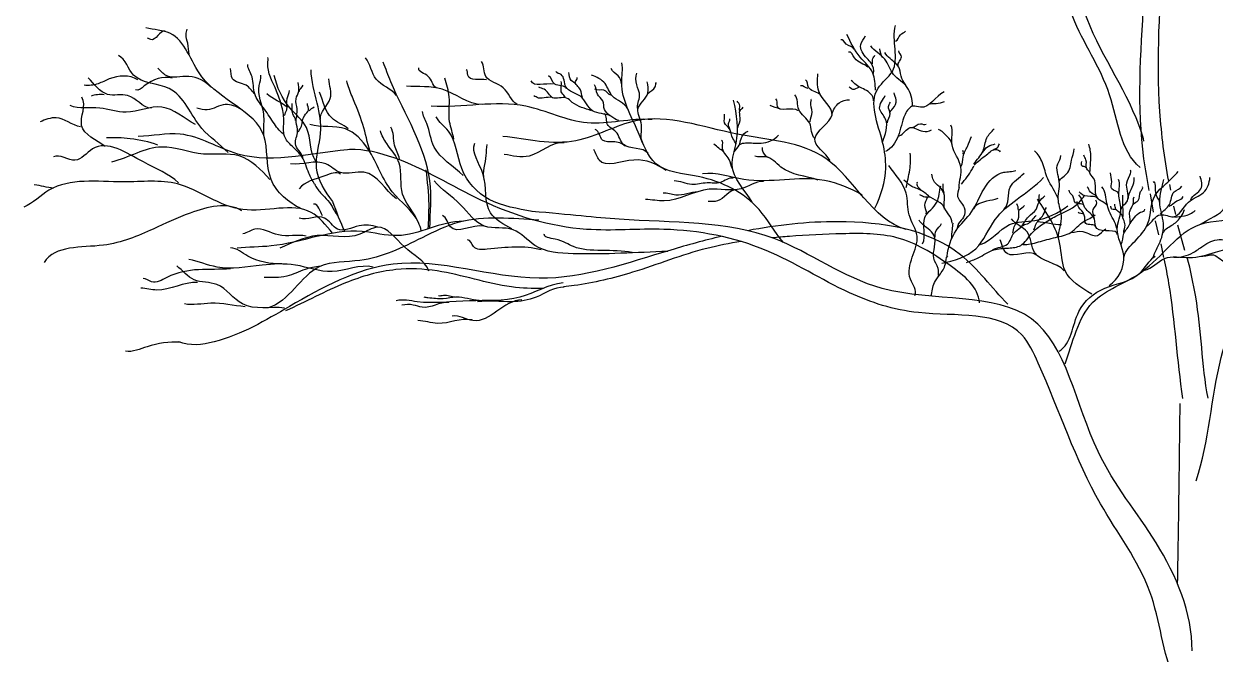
# Model space of a CAD drawing. Header units: millimetres. Extents: x 87938 to 265635, y 330093 to 434310.
# Drawn here: x 170956 to 174143, y 338128 to 339815 of the extents above; entities that cross this region are included whole.
import ezdxf

# ---------------------------------------------------------------- set-up
doc = ezdxf.new("R2010")
doc.units = ezdxf.units.MM

# ---------------------------------------------------------------- blocks, each defined once
blk = doc.blocks.new('A$C61C17CF5')
for p, q in [((3831.4, 8384.5), (3834.8, 8365.3)), ((3778.7, 8291.7), (3768.5, 8352.8)), ((3845, 8312.6), (3851.8, 8284.3)), ((3796.3, 8215.8), (3785, 8262.8)), ((3858.6, 8249.2), (3881.8, 8164.3)), ((3813.3, 8139.9), (3803.7, 8185.8))]:
    blk.add_line(p, q)
for points, knots in [([(3829.4, 8395.8), (3814.7, 8472.9), (3782.6, 8728.6), (3810.5, 9141.4), (3830.5, 9576.2), (3797.7, 9941.2), (3750.8, 10280.5), (3589, 10560.4), (3490.9, 10831.5), (3534.8, 11068.4), (3357.1, 11212.9), (3163, 11265.3), (3051.5, 11452.1), (2995, 11628.3), (2884.4, 11692.1), (2834.6, 11703.8)], [0.1620426, 0.1620426, 0.1620426, 0.1620426, 0.2135281, 0.3309947, 0.4331658, 0.4991803, 0.5723292, 0.6554691, 0.709147, 0.761061, 0.796672, 0.846906, 0.8892534, 0.9322249, 0.9658864, 0.9658864, 0.9658864, 0.9658864]), ([(3764.3, 8365), (3757.3, 8400), (3720.5, 8608.6), (3767.3, 9301.5), (3813.8, 10141.3), (3459.6, 10763.8), (3516, 11093), (3370.8, 11169.4), (3325.6, 11203.9)], [0.1546887, 0.1546887, 0.1546887, 0.1546887, 0.1781724, 0.2945806, 0.6100233, 0.701608, 0.7600718, 0.7974916, 0.7974916, 0.7974916, 0.7974916]), ([(3920.7, 7393.4), (3966, 7526.2), (3973.9, 7791), (4138.9, 8145.9), (4169.3, 8618.2), (4120.6, 9244.1), (4211.5, 9824.1), (4292.9, 10253.9), (4322.9, 10423), (4365.2, 10496.4)], [0, 0, 0, 0, 0.0923019, 0.1699368, 0.2535162, 0.3993373, 0.5834003, 0.6340824, 0.690575, 0.690575, 0.690575, 0.690575]), ([(3746.5, 8530), (3743.8, 8539.9), (3702, 8680.9), (3502.2, 8946.7), (3465.2, 9549.6), (2843.8, 9834.5), (2625.5, 10233.9), (2464, 10332.9)], [0.1369329, 0.1369329, 0.1369329, 0.1369329, 0.1438395, 0.2359644, 0.347368, 0.5096642, 0.6342335, 0.6342335, 0.6342335, 0.6342335]), ([(1358, 8237.9), (1359.6, 8291.3), (1374.6, 8465), (1259.8, 8638.8), (1210.3, 8771.8), (1202.2, 8793.5)], [0.0742384, 0.0742384, 0.0742384, 0.0742384, 0.1090446, 0.1872666, 0.2025598, 0.2025598, 0.2025598, 0.2025598]), ([(1352.5, 8236.1), (1354, 8263.4), (1357.6, 8329), (1350.3, 8395), (1346, 8433.7)], [0.06386496, 0.06386496, 0.06386496, 0.06386496, 0.08183558, 0.10734329, 0.10734329, 0.10734329, 0.10734329]), ([(1032.7, 8221.3), (1010, 8248.4), (938.7, 8340), (717.6, 8255.8), (536.2, 8410.8), (311.6, 8383), (116.9, 8412.8), (31, 8322.2), (0, 8308.7)], [0.0228431, 0.0228431, 0.0228431, 0.0228431, 0.04486, 0.0951163, 0.146443, 0.186292, 0.2410752, 0.263302, 0.263302, 0.263302, 0.263302]), ([(3907.6, 6824.8), (3907.6, 6951.6), (3803.8, 7196.1), (3541.7, 7499.1), (3455.3, 8056.5), (2876.6, 7964.4), (2489.3, 8269.1), (2085.2, 8252.7), (1830.3, 8283.6), (1699.4, 8294.3)], [0, 0, 0, 0, 0.0833927, 0.1627463, 0.271602, 0.3834397, 0.4705977, 0.5850948, 0.6374995, 0.6374995, 0.6374995, 0.6374995]), ([(3290.6, 7984.3), (3237.2, 8038.6), (3107.1, 8223.2), (2759.8, 8276.1), (2519.4, 8248.9), (2421.1, 8230)], [0, 0, 0, 0, 0.050073, 0.1430465, 0.2091915, 0.2091915, 0.2091915, 0.2091915]), ([(2332.8, 8211), (2276.4, 8197.6), (2075.5, 8142.2), (1713.8, 8012.7), (1266, 8186.8), (911.2, 7992.8), (696.7, 7861.9), (554.2, 7842.6), (518.1, 7858.3)], [0.2291099, 0.2291099, 0.2291099, 0.2291099, 0.2673647, 0.3662337, 0.4737766, 0.5558481, 0.6168485, 0.6427537, 0.6427537, 0.6427537, 0.6427537]), ([(3195.9, 7988.7), (3194, 8041.4), (3082.5, 8128.2), (2932.6, 8221.3), (2738.1, 8221.2), (2600.4, 8214.2), (2522, 8207.8), (2502.9, 8206)], [0, 0, 0, 0, 0.03468, 0.0786908, 0.1187418, 0.1577607, 0.1703942, 0.1703942, 0.1703942, 0.1703942]), ([(2399.1, 8193.6), (2360.5, 8187.8), (2236.5, 8163.9), (2056.7, 8091.2), (1895.1, 8053.1), (1816.5, 8043.2), (1804.7, 8041.9)], [0.1932514, 0.1932514, 0.1932514, 0.1932514, 0.218821, 0.2761272, 0.3200887, 0.3278891, 0.3278891, 0.3278891, 0.3278891]), ([(3033.9, 8011), (3037.9, 8026.2), (3040.4, 8052.6), (3065.1, 8084.5), (3084.6, 8112.2), (3083.6, 8138.8), (3090.1, 8145.6)], [0.01846842, 0.01846842, 0.01846842, 0.01846842, 0.02874131, 0.03531147, 0.04458792, 0.05071753, 0.05071753, 0.05071753, 0.05071753]), ([(3876.7, 7668.5), (3857.2, 7796.3), (3849.8, 7954.1), (3819.9, 8108.9), (3814.2, 8136.4)], [0, 0, 0, 0, 0.0850764, 0.1034835, 0.1034835, 0.1034835, 0.1034835]), ([(3960.8, 7669.4), (3940.1, 7781.4), (3937.5, 7942), (3902.3, 8096.7), (3891.4, 8140.3)], [0, 0, 0, 0, 0.0749171, 0.1044826, 0.1044826, 0.1044826, 0.1044826]), ([(1736.8, 8037.1), (1701.4, 8036.1), (1581, 8040.6), (1422.6, 8098.4), (1231.4, 8107), (1058.1, 8056), (942.9, 7991.8), (875.6, 7962)], [0.3427264, 0.3427264, 0.3427264, 0.3427264, 0.3658891, 0.421711, 0.4519286, 0.490212, 0.5385892, 0.5385892, 0.5385892, 0.5385892]), ([(3858.8, 7047.7), (3861, 7165.6), (3864.2, 7367.3), (3866.3, 7568.5), (3867.3, 7652.2)], [1.5449785, 1.5449785, 1.5449785, 1.5449785, 1.6225281, 1.6778415, 1.6778415, 1.6778415, 1.6778415])]:
    blk.add_open_spline(points, degree=3, knots=knots)
for points, start_tangent, end_tangent in [([(3733.6, 8441.2), (3631.4, 8684.3), (3508, 8945.2), (3444.5, 9195.4), (3381, 9410.4), (3183.6, 9629), (2943.8, 9812.2), (2788.7, 9974.4), (2633.6, 10154.1), (2556, 10249.3), (2460.7, 10316.3), (2175.1, 10383.2), (2041.1, 10418.4)], (-0.757135, 0.653258), (-0.999941, 0.010876)), ([(928.4, 8303.2), (826.9, 8401.8), (802.5, 8548.4), (595.6, 8745.1), (488.8, 8890.3), (408.2, 8908.7)], (-0.904805, 0.425826), (-0.969082, 0.24674)), ([(472.9, 8897.1), (424.4, 8869.3), (414, 8873.7)], (-0.960922, 0.27682), (-0.996148, -0.087683)), ([(552.7, 8820.9), (548.6, 8856.8), (542.5, 8886.8), (546.2, 8904)], (-0.188789, 0.982018), (0.097209, 0.995264)), ([(2846.4, 8305.3), (2882.5, 8440.1), (2872.4, 8525.5), (2856.9, 8706.4), (2904.8, 8762.9), (2915, 8916.6)], (0.458329, 0.888782), (0.263227, 0.964734)), ([(2915.1, 8864.3), (2931.9, 8885.6), (2949.3, 8897.9)], (0.962274, 0.272084), (0.698161, 0.71594)), ([(2777.4, 8837.7), (2750.5, 8854), (2732.5, 8868.2)], (-0.320093, 0.947386), (-0.819048, -0.573725)), ([(2841.9, 8756.1), (2835, 8789.2), (2819.6, 8806.8), (2798.9, 8852.5), (2814.8, 8882)], (0.201912, 0.979404), (0.399335, 0.916805)), ([(2972.5, 8648.2), (2954.6, 8709.3), (2909.2, 8752.6), (2879.6, 8803.4), (2832.7, 8847.9)], (-0.068764, 0.997633), (-0.579837, 0.814732)), ([(683.1, 8491.7), (595.5, 8572.2), (486.1, 8705.3), (367, 8750.8), (316.4, 8815.9)], (-0.687976, 0.725734), (-0.899367, 0.437195)), ([(972.1, 8385.2), (953.2, 8422.2), (930.8, 8476.2), (897.1, 8512.8), (871.8, 8546.4), (869.7, 8600), (861.4, 8650.3), (845.4, 8697), (815.9, 8790.7), (816.6, 8809.6)], (-0.445012, 0.895524), (-0.111872, 0.993723)), ([(1246.6, 8682.4), (1178.6, 8736.7), (1142.2, 8808.7)], (-0.59962, 0.800285), (-0.651025, 0.759056)), ([(2823.1, 8776.5), (2778.4, 8808.1), (2758.7, 8827.3)], (-0.710264, 0.703935), (-0.94249, -0.334234)), ([(2838.1, 8788.4), (2839.1, 8806.1), (2846, 8817)], (0.261176, 0.965291), (0.25611, 0.966648)), ([(2872.7, 8809.7), (2862.9, 8838.5)], (-0.810599, 0.585602), (-0.284775, 0.958594)), ([(2951.4, 8714.4), (2936.5, 8739.2), (2928.5, 8771.6), (2897.2, 8806), (2879.7, 8826.2)], (-0.450145, 0.892956), (-0.429125, 0.903245)), ([(2924.8, 8782), (2935.3, 8811.6), (2926.9, 8831.2)], (-0.432287, 0.901736), (-0.009663, 0.999953)), ([(628.1, 8709), (551.9, 8746.3), (475.8, 8749.2), (447.8, 8773.6)], (-0.7352, 0.67785), (-0.782015, 0.623259)), ([(770.8, 8688.6), (743.4, 8716.5), (697.9, 8738.3), (691.2, 8772.6)], (-0.65807, 0.752956), (-0.248158, 0.96872)), ([(868.3, 8552.7), (834.1, 8593.3), (800.3, 8642.1), (772.3, 8687.4), (763.2, 8744.3), (749, 8785.9)], (-0.794337, 0.607477), (-0.038116, 0.999273)), ([(1033.5, 8328.1), (979, 8440.4), (992.5, 8556.4), (981.3, 8656.3), (960.7, 8768.4)], (-0.614621, 0.788823), (-0.027367, 0.999625)), ([(1378.8, 8708.2), (1352.7, 8746.3), (1320.6, 8774.4)], (-0.846348, 0.532631), (0.218758, 0.975779)), ([(1547.3, 8734.3), (1485.1, 8750.3), (1479.1, 8768.4)], (-0.977667, 0.210159), (-0.927305, 0.374307)), ([(1649.6, 8652.1), (1603.5, 8708.2), (1545.3, 8746.3), (1531.2, 8796.5)], (-0.866521, 0.499141), (-0.507265, 0.86179)), ([(1999.3, 8721.6), (1987.4, 8748.5), (1964.9, 8772.1)], (-0.186213, 0.982509), (-0.300684, 0.953724)), ([(2540.5, 8190.3), (2459.1, 8300.7), (2255.6, 8411.1), (2113.2, 8454.6), (2055.1, 8559.2), (1999.8, 8724.8), (1999.8, 8791.7)], (-0.646783, 0.762674), (-0.207276, 0.978282)), ([(381, 8735.1), (285.9, 8737.7), (248.3, 8721.7), (201.8, 8716.5)], (-0.840653, 0.541575), (-0.990866, 0.134848)), ([(426.6, 8639.6), (347.2, 8681.8), (279.9, 8686), (214.7, 8741.5)], (-0.998435, 0.055932), (-0.735629, 0.677385)), ([(496.6, 8740.7), (403, 8714.2), (373.9, 8701.2)], (-0.976445, 0.215768), (-0.938973, 0.343991)), ([(803.2, 8552.1), (802.4, 8620.9), (787.1, 8715.4), (792.4, 8750.5)], (-0.075859, 0.997119), (-0.199794, 0.979838)), ([(976.6, 8461.5), (945.1, 8575), (889.8, 8640.7), (837.7, 8749.3)], (-0.560837, 0.827926), (-0.216851, 0.976205)), ([(992.7, 8601.6), (1024.8, 8671.8), (1020.1, 8737.9)], (-0.170998, 0.985271), (-0.045946, 0.998944)), ([(1157.8, 8495.1), (1133.7, 8585.3), (1097.7, 8679.7), (1080.5, 8731.3)], (-0.287967, 0.95764), (-0.181987, 0.983301)), ([(1438.2, 8536.5), (1424.1, 8594.4), (1422.6, 8677.3), (1408.5, 8739.8)], (-0.176905, 0.984228), (-0.267939, 0.963436)), ([(1769.9, 8720.3), (1696.3, 8731.6)], (-0.984803, 0.173676), (-0.375953, 0.926639)), ([(1815.2, 8704.5), (1775.5, 8720.3), (1755.2, 8748.6)], (-0.325126, 0.945671), (-0.821198, 0.570644)), ([(1989.5, 8598.1), (1963.5, 8612.8), (1902.3, 8630.9), (1861.6, 8679.5), (1812.9, 8711.2), (1797, 8752), (1778.9, 8762.2)], (-0.973078, 0.230478), (-0.544094, 0.839024)), ([(1811.8, 8675), (1799.3, 8690.9), (1797, 8729.3)], (-0.384774, 0.923011), (-0.266922, 0.963718)), ([(1845.7, 8720.4), (1831, 8732.5), (1822.7, 8759.3)], (-0.581936, 0.813234), (-0.189483, 0.981884)), ([(1868.1, 8675.7), (1862.3, 8701.2), (1845.1, 8729.3), (1850.8, 8742.7)], (-0.389582, 0.920992), (-0.311081, 0.950384)), ([(2018.1, 8638.4), (1968.7, 8680.2), (1944, 8722), (1898.3, 8750.5)], (-0.392834, 0.919609), (-0.954523, 0.298138)), ([(2054, 8636.9), (2059.4, 8680.9), (2049.7, 8718.4), (2049.7, 8757)], (-0.34548, 0.938426), (0.30993, 0.95076)), ([(2070.1, 8525.3), (2065.8, 8584.3), (2054, 8636.9), (2087.3, 8690.5), (2085.1, 8728.1)], (-0.562446, 0.826834), (-0.115766, 0.993277)), ([(2660.8, 8686.4), (2624.3, 8709.3), (2614.9, 8734.9)], (-0.707331, 0.706882), (-0.810808, 0.585312)), ([(2696.6, 8464.6), (2645.6, 8537.8), (2703, 8617.4), (2658.4, 8696.9), (2655.2, 8754.2)], (-0.503392, 0.864058), (-0.030741, 0.999527)), ([(2841.4, 8664.9), (2823.4, 8695.5), (2783.9, 8717.6), (2766.8, 8733)], (0.127706, 0.991812), (-0.784837, 0.619702)), ([(881.7, 8642.4), (812.6, 8687.8)], (-0.777914, 0.628371), (-0.761134, 0.648594)), ([(872.1, 8615.1), (879.4, 8634.8), (880.5, 8672.6), (888.3, 8699.1)], (0.187607, 0.982244), (-0.004213, 0.999991)), ([(933.7, 8475.2), (908.4, 8520.8), (915.8, 8562.1), (911.1, 8592.5), (914.1, 8637.3), (910.3, 8670.6), (919.5, 8697.2), (917.7, 8725.3)], (-0.315294, 0.948994), (-0.027223, 0.999629)), ([(922.3, 8696.2), (934.8, 8716.5)], (-0.441061, 0.897477), (0.282115, 0.95938)), ([(1084.6, 8571.3), (1029.7, 8607.3), (989.1, 8692.9)], (-0.781843, 0.623475), (-0.38275, 0.923852)), ([(1533.8, 8651.9), (1398.8, 8703.3), (1279.8, 8713)], (-0.999969, -0.007878), (-0.99775, 0.067039)), ([(1898.9, 8630.9), (1834.4, 8659.2), (1815.2, 8673.9), (1768.7, 8675), (1740.4, 8703.3), (1722.3, 8710.1)], (-0.923039, 0.384706), (-0.803738, 0.594984)), ([(1960.7, 8614.4), (1942.2, 8635.4), (1936.4, 8664.8), (1918.5, 8686.5), (1908.3, 8718.5)], (-0.752808, 0.65824), (-0.646627, 0.762806)), ([(1964.9, 8683), (1940.2, 8700.2), (1910.2, 8703.4)], (-0.978874, 0.204466), (-0.783956, 0.620816)), ([(2087.3, 8688.4), (2111.9, 8710.9), (2116.2, 8725.9)], (0.574052, 0.818819), (0.658641, 0.752457)), ([(2623, 8705.3), (2597.3, 8714.7)], (-0.938921, 0.344134), (-0.992482, -0.122394)), ([(2796.1, 8709.8), (2777.5, 8702.4), (2760.2, 8710.6)], (-0.968841, 0.247684), (-0.827094, 0.562063)), ([(3077.8, 8694.2), (2999.1, 8642.9), (2973.4, 8646.6), (2947.8, 8619.1), (2924, 8545.9), (2881.9, 8494.6)], (-0.904046, -0.427435), (-0.906263, -0.422713)), ([(2896.6, 8622.7), (2906.7, 8638.5), (2917.9, 8667.8), (2911.3, 8691.1)], (0.011237, 0.999937), (-0.045928, 0.998945)), ([(574.2, 8585.5), (461.6, 8643.6), (341.7, 8626.2), (253.7, 8639.8), (154.4, 8648.3)], (-0.893244, 0.449572), (-0.933918, 0.357487)), ([(271.9, 8512.2), (193.3, 8582), (194.5, 8676.4)], (-0.820683, 0.571384), (-0.526185, 0.85037)), ([(268.2, 8684.7), (225.5, 8679.9)], (-0.995175, 0.09812), (-0.912319, -0.409479)), ([(727.7, 8635.4), (673.9, 8651.9), (613.7, 8634.7), (578.5, 8639.4)], (-0.845655, 0.533729), (-0.977095, 0.212803)), ([(909, 8599), (901.7, 8615.8), (897.2, 8655.6)], (0.128492, 0.991711), (-0.097364, 0.995249)), ([(918.6, 8561.1), (928.7, 8579.7), (938.2, 8614.5), (952.2, 8633.6), (948.4, 8656)], (0.415733, 0.909487), (0.07039, 0.99752)), ([(2101.2, 8601.7), (1884.6, 8590.6), (1679, 8646.1), (1362.4, 8646.1)], (-0.996867, 0.079097), (-0.998528, 0.054237)), ([(1772.1, 8672.8), (1721.2, 8673.9), (1705.3, 8680.7)], (-0.829107, 0.559089), (-0.970161, 0.242463)), ([(2436.4, 8325.1), (2369.2, 8449.7), (2382.3, 8521.8), (2374.1, 8666.1)], (-0.521026, 0.853541), (-0.211111, 0.977462)), ([(2394.7, 8630), (2394.7, 8647.9), (2385.5, 8663.8)], (-0.380363, 0.924837), (-0.632155, 0.774842)), ([(2529.8, 8636.4), (2496.1, 8648.6)], (-0.927697, 0.373334), (-0.913882, 0.405979)), ([(2590.6, 8631), (2520.4, 8645.9), (2515, 8671.5)], (-0.769136, 0.639086), (-0.889875, 0.456204)), ([(2645.9, 8537.9), (2628.4, 8589.2), (2591.9, 8635.1), (2578.4, 8685)], (-0.767677, 0.640837), (-0.701828, 0.712346)), ([(2629.7, 8594.6), (2636.5, 8627), (2632.4, 8660.7), (2633.8, 8670.2)], (0.048459, 0.998825), (-0.359874, 0.933001)), ([(2702.6, 8620.3), (2726.9, 8658), (2762, 8667.5)], (0.321191, 0.947014), (0.99881, -0.048765)), ([(2872.2, 8526.6), (2882.1, 8603.3), (2862.4, 8639.9), (2881, 8682.3)], (0.300643, 0.953737), (0.475049, 0.879959)), ([(2888.3, 8591), (2897.3, 8622.1), (2891.9, 8645.5), (2898.2, 8659.5)], (0.003831, 0.999993), (0.453845, 0.891081)), ([(3032.3, 8654.7), (3051.7, 8655.5), (3078.9, 8661.7)], (0.984792, 0.173735), (0.958318, 0.285703)), ([(189.9, 8577.6), (107.9, 8607.7), (54.4, 8593.8)], (-0.98723, 0.159301), (-0.911521, -0.411253)), ([(953.9, 8631), (971.4, 8643.8)], (0.705068, 0.709139), (0.931638, 0.363387)), ([(1469.5, 8414.5), (1372.5, 8509.9), (1347.4, 8588.1), (1333.4, 8628.8)], (-0.707251, 0.706962), (-0.045455, 0.998966)), ([(1700.6, 8293.9), (1556.7, 8334.5), (1464.4, 8437.8), (1420.1, 8563.3), (1379.5, 8611.2)], (-0.978365, 0.206884), (-0.432059, 0.901845)), ([(2951.4, 8233.8), (2682.1, 8471.7), (2386.3, 8553), (2046.2, 8597.3), (1846.6, 8530.8), (1602.6, 8545.6)], (-0.961102, 0.276192), (-0.99284, 0.119451)), ([(2088.3, 8487.8), (2005.7, 8517.8), (1979.9, 8560.7), (1952, 8585.4), (1941.3, 8621.9)], (-0.556956, 0.830542), (-0.75645, 0.654051)), ([(2380.8, 8519.2), (2371.5, 8538.5), (2360.2, 8571), (2343.7, 8590.8), (2343, 8619.4)], (0, 1), (-0.215647, 0.976471)), ([(2387.5, 8575.6), (2396.1, 8607.4), (2395.4, 8632), (2406, 8643.2)], (0.379463, 0.925207), (0.642428, 0.766346)), ([(1329.2, 8230), (1319.8, 8257.2), (1232.2, 8359.9), (1151.3, 8502.8), (1076.2, 8570.4), (956.2, 8585)], (-0.231047, 0.972943), (-0.95617, 0.292812)), ([(1256.4, 8469.6), (1240, 8515.6), (1227.6, 8576.2)], (-0.134111, 0.990966), (-0.538505, 0.842622)), ([(2011.1, 8512.5), (1971.4, 8527.5), (1935.9, 8532.9), (1911.3, 8568.3)], (-0.714384, 0.699754), (-0.947013, 0.321197)), ([(2362.2, 8568.3), (2356.9, 8588.2), (2360.9, 8604.1)], (-0.452246, 0.891893), (-0.205968, 0.978559)), ([(2927.6, 8547.7), (2964.3, 8575.2), (3006.4, 8562.4), (3035.7, 8567.9)], (0.978568, 0.205924), (0.84811, 0.52982)), ([(2969.8, 8575.2), (2999.1, 8588), (3017.4, 8586.2)], (0.996839, 0.079453), (0.804345, 0.594162)), ([(3103.8, 8520), (3088.4, 8545.1), (3059.3, 8568.2)], (0.054946, 0.998489), (-0.940439, 0.339963)), ([(3127.8, 8373.8), (3134.3, 8442), (3105, 8516.9), (3100.9, 8582.8)], (0.018408, 0.999831), (-0.378543, 0.925584)), ([(3177.9, 8453), (3208.1, 8495.8), (3221.2, 8540.5), (3245.1, 8570.7)], (0.489845, 0.871809), (0.643747, 0.765238)), ([(517.6, 8390.6), (399.7, 8459.8), (229.7, 8503.5), (171.1, 8465.5), (98.9, 8477)], (-0.750958, 0.66035), (-0.896153, -0.443745)), ([(448.4, 8516.3), (355.6, 8537.4), (276.7, 8540.2)], (-0.930156, 0.367165), (-0.997406, -0.071976)), ([(1107.2, 8501.3), (715.3, 8486.5), (523.1, 8553), (382.6, 8545.6)], (-0.999407, -0.034447), (-0.999973, -0.007302)), ([(1312.4, 8273.2), (1266.9, 8352.5), (1255.3, 8455.4), (1214.1, 8521.2), (1192.4, 8563.8)], (-0.474194, 0.88042), (-0.29962, 0.954058)), ([(1806.8, 8523.9), (1690.2, 8479.5), (1606.8, 8485.1)], (-0.992594, 0.121482), (-0.985678, 0.168641)), ([(2370.6, 8436.9), (2358.8, 8468.2), (2336.6, 8510.6), (2333.1, 8532.9)], (-0.470896, 0.882189), (-0.909967, 0.41468)), ([(2376.2, 8494), (2392.8, 8515.9), (2398.7, 8537.8), (2422.6, 8563)], (0.530067, 0.847956), (0.968816, 0.247781)), ([(2394.7, 8518.6), (2414, 8523.9), (2465.7, 8522.5), (2524.1, 8549.1)], (0.868662, 0.495405), (0.680547, 0.732704)), ([(3134.3, 8445.3), (3141.4, 8476.6), (3156, 8512), (3169.9, 8545.5)], (0.613066, 0.790032), (0.444059, 0.895997)), ([(823, 8401.3), (719.8, 8480.1), (601.1, 8486.4), (460.8, 8509.9), (293.6, 8459.7)], (-0.670398, 0.742002), (-0.971101, -0.238669)), ([(3848.3, 6724), (3765.9, 7022.2), (3601, 7316.4), (3393, 7787.2), (3338.1, 7881.3), (2992.7, 7955.9), (2761.1, 8022.6), (2482.5, 8163.8), (2140.9, 8234.4), (1881.9, 8234.4), (1528.7, 8332.5), (1238.2, 8473.7), (1089.1, 8501.2)], (-0.382257, 0.924056), (-0.999511, -0.031277)), ([(1632.7, 8235.7), (1560.4, 8289.9), (1535.5, 8420.9), (1508.4, 8522.6)], (-0.871668, 0.490096), (0.388253, 0.921553)), ([(1540.1, 8400.6), (1546.8, 8481.9), (1549.1, 8518.1)], (-0.275376, 0.961337), (0.138764, 0.990325)), ([(2148.1, 8431.4), (2040.5, 8466.3), (1924.2, 8466.3), (1906.8, 8501.1)], (-0.826911, 0.562332), (-0.514674, 0.857386)), ([(2339.3, 8495.3), (2324.7, 8505.8), (2308, 8519.7)], (-0.789799, 0.613366), (-0.802127, 0.597154)), ([(2487, 8475.4), (2470.7, 8498.9), (2470.7, 8507.9)], (-0.615305, 0.788289), (-0.137267, 0.990534)), ([(2951.6, 8374.8), (2962.9, 8433.1), (2964.6, 8488.9)], (0.160673, 0.987008), (-0.135045, 0.99084)), ([(3142.3, 8485.1), (3140.8, 8498)], (-0.082997, 0.99655), (-0.539379, 0.842063)), ([(3178.5, 8449.3), (3220.1, 8484.3), (3253.4, 8501.3), (3265.4, 8494.2)], (0.666238, 0.745739), (0.500275, -0.865866)), ([(3206.7, 8491.1), (3225.8, 8512.2), (3249, 8520.9)], (0.581166, 0.813785), (0.915974, 0.401238)), ([(3241.8, 8499.9), (3256.5, 8508.2), (3263.6, 8520.1)], (0.595529, 0.803334), (0.821535, 0.570158)), ([(3460.1, 8336.1), (3424.6, 8404), (3406.8, 8457.3), (3380.6, 8497)], (-0.356135, 0.934435), (-0.771095, 0.63672)), ([(3463.3, 8390.8), (3487.3, 8419.7), (3504, 8465.7), (3512.4, 8504.3)], (-0.206739, 0.978396), (0.039206, 0.999231)), ([(3566.8, 8428), (3568.9, 8477.2), (3561.5, 8520)], (-0.042994, 0.999075), (-0.33372, 0.942672)), ([(1246.1, 8336.1), (1137.6, 8425.3), (1058.7, 8424.8), (1010.5, 8453.2), (892.2, 8454)], (-0.782026, 0.623246), (-0.988247, 0.152864)), ([(2657, 8399.5), (2532.2, 8442.9), (2481.6, 8477.2), (2445.4, 8479)], (-0.945877, 0.324527), (-0.941252, 0.337705)), ([(2980.1, 8013.7), (2965.4, 8067.6), (2987.4, 8212.1), (2961, 8282.7), (2951.2, 8355.2), (2892.9, 8448.4)], (0.469074, 0.883159), (-0.555826, 0.831299)), ([(3460.1, 8204.4), (3470.6, 8280.7), (3460.1, 8329.8), (3463.2, 8394.6), (3458, 8454.2), (3468.5, 8481.3)], (-0.006293, 0.99998), (-0.075581, 0.99714)), ([(3552.5, 8439.9), (3538.3, 8447), (3538.3, 8461.1)], (-0.141476, 0.989942), (0.051682, 0.998664)), ([(3565.1, 8422.5), (3554.9, 8436.7), (3552.5, 8467.4), (3545.4, 8483.2)], (-0.094857, 0.995491), (0.028179, 0.999603)), ([(1059.4, 8419.2), (1006.6, 8413.3), (921.3, 8369.9)], (-0.789531, 0.61371), (-0.585486, -0.810682)), ([(2372.3, 8405.7), (2329.7, 8391.5), (2285.3, 8389.7), (2233.8, 8384.4), (2175.2, 8396.8)], (-0.984376, 0.176079), (-0.999778, 0.021049)), ([(2803.7, 8349), (2678.2, 8398.1), (2408.2, 8401.3), (2270, 8420.6)], (-0.863097, 0.505038), (-0.991243, -0.132047)), ([(3105.2, 8255.5), (3093.9, 8283.6), (3079.3, 8306.4), (3079.1, 8347.2), (3061.4, 8377.5), (3042.5, 8398.5), (3037.2, 8418.9)], (-0.158264, 0.987397), (-0.268963, 0.963151)), ([(3070.1, 8121.1), (3183.9, 8169.8), (3248.8, 8266.9), (3322.1, 8335.6), (3410.5, 8407.6)], (0.979417, 0.201849), (0.669114, 0.74316)), ([(3088.4, 8144.3), (3118.3, 8231), (3169.6, 8292.6), (3211.4, 8369.9), (3277.3, 8425.5), (3318.3, 8431.9)], (0.094304, 0.995543), (0.911336, 0.411664)), ([(3278, 8301.4), (3299, 8375.7), (3345.5, 8422.9)], (0.769136, 0.639085), (0.682815, 0.730592)), ([(3625.6, 8309), (3592.9, 8336.6), (3577.4, 8406.2), (3565.8, 8425.6)], (-0.17357, 0.984822), (0.058746, 0.998273)), ([(3662.2, 8353.3), (3638.4, 8369.7), (3638.4, 8393.5), (3634.3, 8423)], (-0.095121, 0.995466), (-0.054013, 0.99854)), ([(3669.6, 8301.6), (3690.9, 8329.5), (3688.5, 8382), (3699.1, 8415.6), (3700, 8432.9)], (0.266445, 0.96385), (-0.894504, 0.44706)), ([(3680, 8141.4), (3716.5, 8195.5), (3759.8, 8255), (3782.8, 8347), (3820.7, 8387.6), (3861.3, 8428.2)], (0.1367, 0.990612), (0.684102, 0.729386)), ([(3757.1, 8245.6), (3801.8, 8283.4), (3845, 8276.7), (3895.1, 8325.4), (3945.2, 8357.8), (3966.8, 8407.9)], (0.791589, 0.611054), (0.041665, 0.999132)), ([(3903.2, 8333.5), (3937.1, 8370), (3934.3, 8411.9)], (0.279827, 0.96005), (-0.307945, 0.951404)), ([(3933.8, 8251.1), (4018.2, 8309.8), (4032.7, 8361.8), (4058.8, 8434.2)], (0.830069, 0.557661), (0.034477, 0.999405)), ([(972.4, 8385.3), (981.4, 8370.9), (1005.3, 8342.9), (1026.6, 8317.5), (1043.4, 8289.1), (1050.5, 8278.2)], (0.625098, -0.780546), (0.374069, -0.927401)), ([(2153.6, 8160.9), (1837.2, 8152.9), (1709, 8180.9), (1636.9, 8233), (1540.8, 8245), (1460.7, 8317), (1372.6, 8397.1)], (-0.999212, -0.039683), (-0.614119, 0.789213)), ([(2473.4, 8395.1), (2398.9, 8370.2), (2292.4, 8368.4), (2141.5, 8329.4), (2079.4, 8334.7)], (-0.999928, -0.012032), (-0.999498, 0.031691)), ([(3079.2, 8302.4), (3065, 8322.8), (3033.3, 8340.6), (3001.6, 8364.7), (2966.3, 8380.4), (2943.6, 8399.3)], (-0.030128, 0.999546), (-0.80727, 0.590183)), ([(3002.9, 8363.7), (2988.4, 8380.2), (2988.1, 8392.6)], (-0.563113, 0.82638), (-0.225957, 0.974137)), ([(3006.1, 8186.1), (3013.7, 8274.6), (3053.7, 8325.2), (3066.8, 8379.6)], (0.463184, 0.886262), (0.329792, 0.944054)), ([(3078, 8356.2), (3075, 8387)], (-0.26804, 0.963408), (0.160754, 0.986994)), ([(3482.3, 7784.5), (3574.7, 7989.6), (3738.8, 8092.1), (3933.7, 8251.1), (4082.5, 8276.7), (4318.5, 8379.3), (4390.3, 8379.3)], (0.351262, 0.936277), (0.840407, 0.541956)), ([(3589.1, 8342.6), (3567.8, 8359), (3556.3, 8377.1)], (-0.363685, 0.931522), (-0.766339, 0.642437)), ([(3655.6, 8237.5), (3629.9, 8295.6), (3617.7, 8349.7), (3605.6, 8376.8)], (-0.202855, 0.979209), (-0.756317, 0.654205)), ([(3629.9, 8046.8), (3678.6, 8146.8), (3657, 8236.1), (3669.2, 8302.4), (3662.4, 8352.4), (3661, 8401.1)], (0.85259, 0.52258), (-0.419212, 0.907888)), ([(3694.2, 8337.7), (3713.9, 8398.4), (3713.9, 8407.4)], (0.022482, 0.999747), (0.034463, 0.999406)), ([(3710.6, 8318), (3727, 8331.1), (3735.2, 8360.7), (3741.8, 8377.1)], (0.549014, 0.835813), (-0.371537, 0.928418)), ([(3777.4, 8140.1), (3800.4, 8192.8), (3811.2, 8253.7), (3799, 8326.7), (3812.6, 8401.1)], (0.248288, 0.968686), (0.196204, 0.980563)), ([(3799, 8321.3), (3786.9, 8351.1), (3777.4, 8391.6)], (0.072047, 0.997401), (-0.813858, -0.581064)), ([(3801.8, 8284.8), (3831.5, 8317.3), (3847.8, 8360.5), (3873.5, 8379.5)], (0.508156, 0.861265), (0.34307, 0.93931)), ([(728.7, 8296.4), (556.5, 8288.8), (432.8, 8235.6), (265.9, 8181.5), (67.9, 8123.8)], (-0.836281, 0.548302), (-0.519553, -0.854438)), ([(2255.1, 8359.6), (2180.6, 8348.9), (2138, 8356)], (-0.999931, 0.011744), (-0.999693, -0.024786)), ([(2382.5, 8366.2), (2320, 8329.4), (2289.2, 8327.1)], (-0.998808, 0.04881), (-0.984568, -0.175001)), ([(3033.8, 8341.3), (3013.9, 8341.8), (2997, 8350)], (-0.889425, 0.457082), (-0.934937, 0.354813)), ([(3017.9, 8286.2), (3013.2, 8314.9), (3022.5, 8342.4)], (0.432325, 0.901718), (0.217592, 0.97604)), ([(3153.2, 8123.3), (3191.7, 8139.2), (3243.8, 8165.8), (3293.1, 8171.8), (3334.2, 8180.9), (3370.5, 8220.5), (3409.4, 8253.3), (3451.9, 8278.5), (3535.1, 8330.7), (3546.9, 8345.5)], (0.919511, 0.393065), (0.729611, 0.683863)), ([(3177.7, 8302.8), (3220.8, 8329.4), (3258.2, 8338.5)], (0.312518, 0.949912), (0.956155, 0.292863)), ([(3240.9, 8166.9), (3289.8, 8185.2), (3310.9, 8221.4), (3334.2, 8241.5), (3361, 8277.6), (3385.4, 8300.5), (3395.7, 8326.7), (3415.3, 8346.9)], (0.855446, 0.517891), (0.669007, 0.743256)), ([(3392.9, 8327.8), (3396.5, 8351.3)], (0.917769, 0.397114), (0.407438, 0.913233)), ([(3546.9, 8312), (3517.6, 8323.5), (3508.2, 8346.5), (3496.7, 8365.3)], (-0.181927, 0.983312), (0.345846, 0.938291)), ([(3657.7, 8215.9), (3588.7, 8236.8), (3580.4, 8269.2), (3549, 8306.8), (3528.1, 8349.7)], (0.11048, 0.993878), (-0.785637, 0.618687)), ([(3592.7, 8336.2), (3557.4, 8345.5), (3530.2, 8360.1)], (-0.545166, 0.838328), (-0.437069, 0.899428)), ([(3579.5, 8272), (3576.2, 8300.5), (3588.7, 8323.5), (3585.6, 8331.9)], (-0.055886, 0.998437), (-0.469774, 0.882787)), ([(3670.4, 8184.3), (3679.4, 8220.4), (3700, 8254.8), (3699.1, 8294.2), (3709.8, 8318.8), (3713.1, 8343.4)], (0.504747, 0.863267), (0.298394, 0.954443)), ([(3676.1, 8274.5), (3677, 8294.2), (3675.3, 8323.7), (3675.3, 8348.4)], (0.12325, 0.992376), (-0.178957, 0.983857)), ([(3830.2, 8311.8), (3855.9, 8329.4), (3877.5, 8344.3)], (0.949569, 0.313558), (0.200485, 0.979697)), ([(999, 8280.2), (969.3, 8319)], (-0.552989, 0.833188), (-0.987573, -0.157163)), ([(3199.3, 8184.3), (3296.9, 8250.3), (3381.6, 8264.4), (3491.7, 8313.3)], (0.963836, 0.266495), (0.798159, 0.602447)), ([(3308.1, 8222.5), (3312.5, 8243.2), (3327.8, 8275.8), (3329.5, 8299.5), (3347, 8314.1)], (0.273372, 0.961908), (0.593336, 0.804955)), ([(3326.6, 8298.6), (3321.5, 8319.6)], (-0.076798, 0.997047), (-0.473491, 0.880799)), ([(3378.5, 8233.4), (3385.8, 8253.2), (3409.4, 8282.7), (3420.6, 8307.9)], (0.494205, 0.869345), (0.651726, 0.758454)), ([(3545.6, 8283.9), (3529.1, 8307.9), (3522.8, 8327.7)], (-0.201029, 0.979585), (-0.182163, 0.983268)), ([(3584.7, 8242.5), (3552.1, 8254.5), (3544.8, 8284.9), (3526, 8291.1)], (-0.19476, 0.980851), (-0.686182, 0.72743)), ([(3654, 8299.1), (3639.2, 8301.6), (3635.9, 8312.3)], (0.032672, 0.999466), (-0.10877, 0.994067)), ([(3678.6, 8223.6), (3683.5, 8248.3), (3677.8, 8267.9), (3668.8, 8287.6), (3652.3, 8302.4), (3649.1, 8318.8)], (0.022232, 0.999753), (-0.085443, 0.996343)), ([(3700, 8254), (3714.7, 8274.5), (3735.2, 8291.7), (3749.2, 8301.6)], (0.550277, 0.834982), (0.051216, 0.998688)), ([(3811.2, 8223.9), (3843.7, 8251), (3870.8, 8278), (3881.6, 8301)], (0.423992, 0.905666), (0.23081, 0.972999)), ([(3849.1, 8275.3), (3881.6, 8279.4), (3918.1, 8297)], (0.964794, 0.263007), (0.842381, 0.538882)), ([(1469.9, 8261.7), (1248.7, 8213.4), (1131.3, 8227.2), (827.2, 8178.8), (713.1, 8171.9)], (-1, 0), (-0.994274, -0.10686)), ([(1722.2, 8265.2), (1456.1, 8258.3), (1331.7, 8206.5), (1124.3, 8130.5), (989.6, 8109.7), (816.8, 7971.6)], (-0.998412, 0.05634), (-0.960367, -0.27874)), ([(1183.6, 8241.9), (1121.2, 8246), (1049.1, 8235.1), (1005.5, 8272.4), (921.1, 8271.4)], (-0.95205, 0.305942), (-0.958676, 0.2845)), ([(1537.8, 8244.7), (1427, 8242.5), (1399.9, 8280.9)], (-0.976207, 0.21684), (-0.920041, 0.391821)), ([(3059.1, 8080), (3057.7, 8103.5), (3043.1, 8138.4), (3045.9, 8176.1), (3043.9, 8215.2), (3024.4, 8236.5), (2994.1, 8265)], (0.144005, 0.989577), (-0.566619, 0.82398)), ([(3047.2, 8205.9), (3051.3, 8230.5), (3069.5, 8253.7)], (0.148461, 0.988918), (0.353387, 0.935477)), ([(3479.8, 8095.6), (3381.3, 8156.4), (3355.3, 8225.8), (3303.2, 8269.2)], (-0.657148, 0.753762), (-0.576857, 0.816845)), ([(3340, 8245.1), (3356.4, 8253.2), (3385.7, 8280.6)], (0.545342, 0.838213), (0.719557, 0.694433)), ([(3340.9, 8183.5), (3393.3, 8192.3), (3450.6, 8207.5), (3501.4, 8223.8), (3545.2, 8261.2), (3582.9, 8283.6)], (0.998608, -0.05274), (0.677068, 0.735921)), ([(3388.9, 8260.5), (3471, 8250.3)], (0.999657, -0.026185), (1, 0.00009)), ([(944.7, 8212.1), (851.3, 8215.7), (773.1, 8235.1), (732.7, 8219.2)], (-0.981765, 0.1901), (-0.96721, -0.253979)), ([(1354.9, 8095.1), (1272.7, 8175.9), (1183.6, 8241.9), (1124.3, 8218.3), (981.2, 8213.4), (856.3, 8171.2)], (-0.375358, 0.92688), (-0.916931, -0.399045)), ([(2035.1, 8156.6), (1838.4, 8176.9), (1777.4, 8201.8), (1741.2, 8219.9)], (-0.978191, 0.207706), (0.331617, 0.943414)), ([(3503.3, 8223.7), (3542.2, 8227.2), (3591, 8214.2), (3618.3, 8236.1)], (0.98923, 0.14637), (0.817135, 0.576446)), ([(863.2, 8119.1), (749.3, 8144.8), (691.3, 8172.8)], (-1, 0), (-0.999445, 0.033304)), ([(1729.9, 8165.6), (1549.1, 8167.9), (1503.9, 8176.9), (1483.5, 8199.5)], (-0.965683, 0.259723), (-1, 0)), ([(3387.1, 8147.7), (3288.7, 8153.5), (3265.5, 8199.8)], (-0.752724, 0.658337), (-0.356845, 0.934164)), ([(3748.3, 8098.1), (3815.1, 8136.7), (3897.6, 8140.3), (3985.4, 8157.8), (4048.7, 8171.9), (4196.2, 8156.1)], (0.984441, 0.175714), (0.997202, -0.074758)), ([(3846.4, 8141.8), (3910.9, 8156.7), (3943.6, 8178.5), (3998.1, 8200.3), (4026.8, 8200.3)], (0.995446, -0.095329), (0.972674, 0.232176)), ([(1168.5, 8108.3), (1030.9, 8093.3), (908.4, 8114.8), (796.6, 8114.8), (646.1, 8108.3), (551.6, 8134.1)], (-0.972604, 0.232468), (-0.982509, 0.186214)), ([(3462.4, 7826.5), (3529, 7959.6), (3615.8, 8037.7), (3731.6, 8086.9), (3783.7, 8144.8)], (0.854683, 0.519151), (0.820155, 0.572142)), ([(3937.6, 8144.8), (3979.3, 8148.8), (4023.9, 8124), (4068.5, 8128.9)], (0.996481, -0.083825), (0.868962, -0.494878)), ([(691.3, 8101.9), (478.5, 8073.9), (426.9, 8058.9), (398.9, 8069.6)], (-0.998323, -0.057885), (-0.996434, -0.084371)), ([(872.2, 7971.2), (731.2, 7985), (645.7, 8049.7), (569.5, 8065.9), (511.7, 8112.1)], (-0.993252, 0.115979), (-0.789447, 0.613818)), ([(991.5, 8110.5), (940.9, 8100.6), (879.3, 8077.5), (803.3, 8073.1)], (-0.993958, -0.109765), (-0.998846, -0.048033)), ([(581.1, 8056.6), (444.7, 8031.2), (391.6, 8038.2)], (-0.997982, 0.063494), (-0.997057, 0.076662)), ([(1804, 8055.7), (1659.1, 8007.4), (1490.1, 7995.4), (1315, 7992.4), (1245.6, 7995.4)], (-0.994857, -0.10129), (-0.967641, -0.252332)), ([(1443.9, 8007.3), (1403.6, 8013.1), (1387.2, 8012.1)], (-0.996752, 0.080531), (-0.935494, 0.353342)), ([(1807, 8040.6), (1713.4, 8007.4), (1631.9, 7992.4), (1517.2, 7992.4)], (-0.998054, 0.062352), (-0.993718, -0.111916)), ([(740.5, 7975.8), (625, 7987.4), (537.1, 7985)], (-0.997254, 0.074054), (-0.980589, 0.196077)), ([(1420.9, 7990), (1332.4, 7973.7), (1302.6, 7981.4), (1264.2, 7980.4)], (-0.997224, 0.074465), (-0.98559, -0.169154)), ([(1522.8, 7996.7), (1445.9, 8007.3), (1402.6, 8002.5), (1351.6, 8005.4), (1339.1, 8007.3)], (-0.997523, 0.07034), (-0.966271, 0.257528)), ([(1665.1, 7998.4), (1502.1, 7929), (1432.7, 7944.1)], (-0.999982, -0.006079), (-0.980314, -0.197446)), ([(1499.1, 7932), (1384.4, 7920), (1318, 7929)], (-0.983245, 0.182288), (-1, 0)), ([(522.9, 7857.2), (412.5, 7842), (340.1, 7826.7)], (-0.999738, 0.02289), (-0.985901, 0.167333))]:
    blk.add_spline(points, degree=3, dxfattribs=dict(start_tangent=start_tangent, end_tangent=end_tangent))
for points, start_tangent in [([(2848.2, 8699.8), (2839.6, 8757.1), (2797.5, 8810.5), (2752.9, 8886.2)], (0.385158, 0.922851)), ([(99.1, 8371.4), (34.9, 8383.8)], (-0.961173, 0.275947)), ([(3128.7, 8374.7), (3123, 8344.4), (3145, 8307.3), (3143.1, 8275.6), (3126.3, 8254.2), (3121.5, 8239.8)], (0.476858, -0.878981)), ([(3572.4, 8017.5), (3482.6, 8095.6), (3465.3, 8185.3), (3390, 8335.8)], (-0.576128, 0.81736))]:
    blk.add_spline(points, degree=3, dxfattribs=dict(start_tangent=start_tangent))
blk.add_spline([(3135.7, 8385.7), (3171.5, 8435.2), (3177.6, 8447)], degree=3)
blk.add_open_spline([(1074.2, 8226.8), (1058.7, 8258.4), (1046, 8292.5), (1033.7, 8326.9)], degree=3)
at = {"end_tangent": (-0.454723, -0.890633)}
blk.add_spline([(3106.8, 8254.7), (3104.5, 8235.1), (3102.1, 8200.6)], degree=3, dxfattribs=at)

msp = doc.modelspace()

# ---------------------------------------------------------------- block references
at = {"xscale": 0.8, "yscale": 0.8, "zscale": 0.8}
msp.add_blockref('A$C61C17CF5', (170955.6, 332677.3), dxfattribs=at)

doc.saveas('drawing.dxf')
